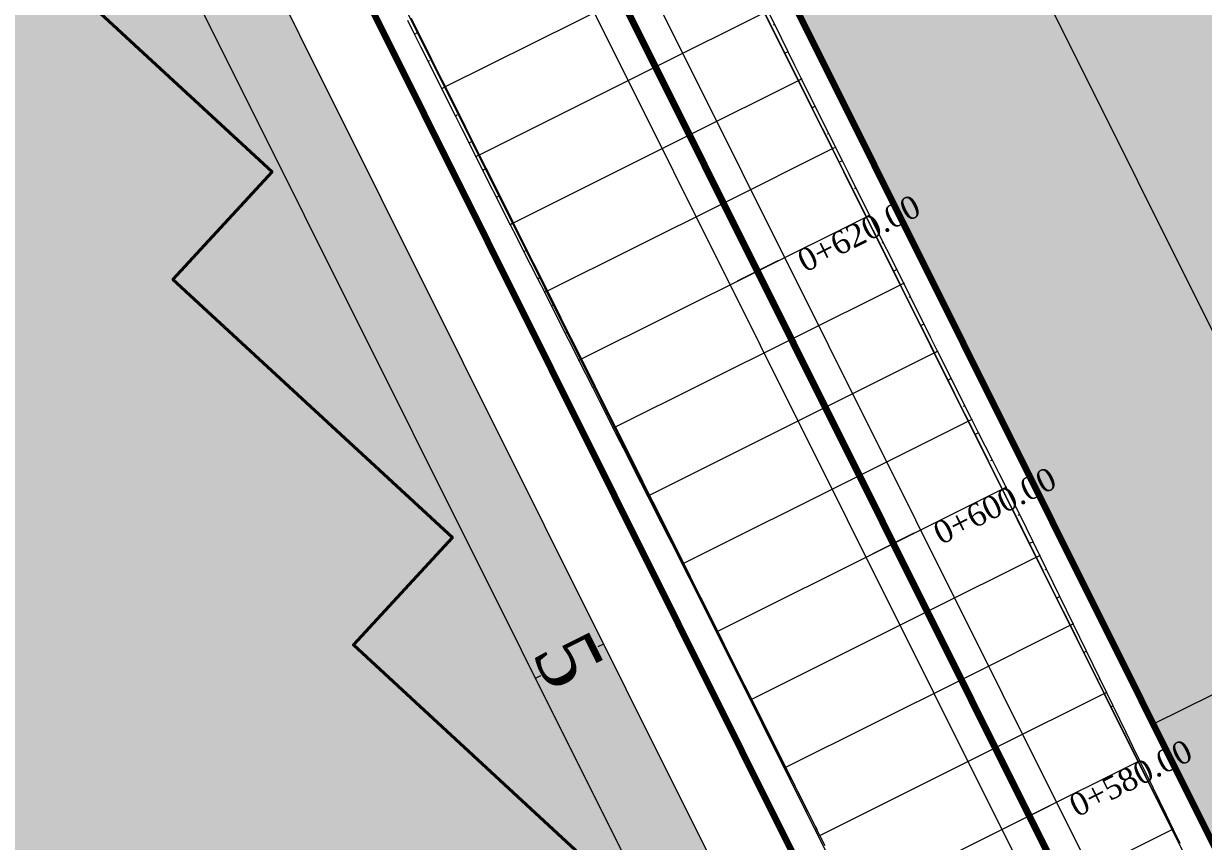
# Model space of a CAD drawing. Header units: metres. Extents: x 478603 to 489313, y 4282657 to 4289463.
# Drawn here: x 480472.6 to 480550.1, y 4287299.5 to 4287353.2 of the extents above; entities that cross this region are included whole.
import ezdxf

# ---------------------------------------------------------------- set-up
doc = ezdxf.new("R2010")
doc.units = ezdxf.units.M
for name, color, linetype, lineweight in [('ADAKENARI', 18, 'Continuous', 0), ('EKSENLER', 3, 'Continuous', 0), ('K_EKS', 5, 'Continuous', 0), ('K_HDA', 30, 'Continuous', 0), ('K_HDO', 30, 'Continuous', 0), ('K_KDO', 150, 'Continuous', 20), ('K_KYA', 1, 'Continuous', 20), ('K_KYO', 1, 'Continuous', 20), ('K_YKA', 33, 'Continuous', 0), ('K_YKO', 33, 'Continuous', 0), ('KALDIRIM', 11, 'Continuous', 0), ('PARSEL_ALAN', 254, 'Continuous', 0), ('PARSEL_ALN', 207, 'Continuous', 0), ('PARSEL_SERA_ALAN', 9, 'Continuous', 40), ('PL_ALİNMAN', 1, 'Continuous', 0), ('PL_ENKESIT', 1, 'Continuous', 0), ('PL_KM', 4, 'Continuous', 0), ('PL_KMYAZI', 30, 'Continuous', 0), ('ROL_CEPHE', 1, 'Continuous', 0), ('SEV_KYA_HDA', 3, 'Continuous', 0), ('SEV_KYO_HDO', 3, 'Continuous', 0), ('SNR_YAPIYAK', 18, 'Continuous', 0)]:
    doc.layers.add(name, color=color, linetype=linetype, lineweight=lineweight)
doc.styles.get("Standard").update_dxf_attribs({"font": 'times.ttf'})

msp = doc.modelspace()

# ---------------------------------------------------------------- hatches: boundary and pattern name
at = {"layer": 'PARSEL_ALAN'}
msp.add_hatch(color=256, dxfattribs=at).paths.add_polyline_path([(480306.936, 4287217.358), (480469.28, 4287395.426), (480549.656, 4287234.375), (480542.349, 4287202.328), (480439.263, 4287090.699), (480333.196, 4287192.222)])
at = {"layer": 'PARSEL_ALN'}
msp.add_hatch(color=256, dxfattribs=at).paths.add_polyline_path([(480663.933, 4287370.611), (480682.065, 4287377.518), (480663.32, 4287399.019), (480519.281, 4287362.421), (480572.692, 4287255.397), (480579.618, 4287255.657), (480582.502, 4287252.868), (480586.222, 4287250.728), (480592.103, 4287248.148), (480596.988, 4287250.065), (480706.597, 4287277.915)])
at = {"layer": 'PARSEL_SERA_ALAN'}
msp.add_hatch(color=256, dxfattribs=at).paths.add_polyline_path([(480441.144, 4287100.106), (480316.252, 4287215.441), (480466.052, 4287377.653), (480473.398, 4287370.868), (480477.071, 4287367.476), (480470.558, 4287360.424), (480488.925, 4287343.463), (480482.412, 4287336.41), (480500.778, 4287319.449), (480494.265, 4287312.396), (480512.632, 4287295.435), (480506.119, 4287288.383), (480524.485, 4287271.422), (480517.972, 4287264.369), (480536.339, 4287247.408), (480529.825, 4287240.355), (480540.845, 4287230.179), (480534.332, 4287223.126), (480538.006, 4287219.734), (480531.493, 4287212.681), (480535.166, 4287209.289), (480528.653, 4287202.236), (480532.326, 4287198.844)])

# ---------------------------------------------------------------- linework, layer by layer
at = {"layer": 'ADAKENARI', "lineweight": 100}
for p, q in [((480572.692, 4287255.397), (480482.977, 4287435.163)), ((480472.699, 4287433.363), (480566.26, 4287245.892))]:
    msp.add_line(p, q, dxfattribs=at)
at = {"layer": 'ADAKENARI', "lineweight": 158}
msp.add_line((480566.26, 4287245.892), (480472.699, 4287433.363), dxfattribs=at)
at = {"layer": 'ADAKENARI', "lineweight": 200}
msp.add_line((480462.805, 4287419.597), (480554.928, 4287235.007), dxfattribs=at)
at = {"layer": 'EKSENLER'}
msp.add_line((480566.26, 4287245.892, 962.244), (480472.699, 4287433.363, 963.3), dxfattribs=at)
at = {"layer": 'K_EKS'}
for p in [(480514.118, 4287350.372, 962.434), (480516.35, 4287345.898, 962.441), (480518.583, 4287341.424, 962.449), (480520.816, 4287336.951, 962.456), (480523.048, 4287332.477, 962.463), (480525.281, 4287328.003, 962.471), (480527.514, 4287323.529, 962.478), (480529.747, 4287319.055, 962.486), (480531.979, 4287314.581, 962.493), (480534.212, 4287310.108, 962.5), (480536.445, 4287305.634, 962.508), (480538.677, 4287301.16, 962.515)]:
    msp.add_point(p, dxfattribs=at)
at = {"layer": 'K_HDA'}
msp.add_polyline3d([(480548.524, 4287299.368, 962.314), (480548.077, 4287300.263, 962.312), (480547.631, 4287301.158, 962.311), (480547.184, 4287302.053, 962.31), (480546.738, 4287302.947, 962.308), (480546.291, 4287303.842, 962.307), (480545.845, 4287304.737, 962.305), (480545.398, 4287305.632, 962.304), (480544.951, 4287306.526, 962.302), (480544.505, 4287307.421, 962.301), (480544.058, 4287308.316, 962.299), (480543.612, 4287309.211, 962.298), (480543.165, 4287310.105, 962.296), (480542.719, 4287311, 962.295), (480542.272, 4287311.895, 962.293), (480541.826, 4287312.79, 962.292), (480541.379, 4287313.685, 962.29), (480540.933, 4287314.579, 962.289), (480540.486, 4287315.474, 962.287), (480540.039, 4287316.369, 962.286), (480539.593, 4287317.264, 962.284), (480539.146, 4287318.158, 962.283), (480538.7, 4287319.053, 962.281), (480538.253, 4287319.948, 962.28), (480537.807, 4287320.843, 962.279), (480537.36, 4287321.737, 962.277), (480536.914, 4287322.632, 962.276), (480536.467, 4287323.527, 962.274), (480536.021, 4287324.422, 962.273), (480535.574, 4287325.316, 962.271), (480535.127, 4287326.211, 962.27), (480534.681, 4287327.106, 962.268), (480534.234, 4287328.001, 962.267), (480533.788, 4287328.895, 962.265), (480533.341, 4287329.79, 962.264), (480532.895, 4287330.685, 962.262), (480532.448, 4287331.58, 962.261), (480532.002, 4287332.474, 962.259), (480531.555, 4287333.369, 962.258), (480531.109, 4287334.264, 962.256), (480530.662, 4287335.159, 962.255), (480530.215, 4287336.054, 962.253), (480529.769, 4287336.948, 962.252), (480529.322, 4287337.843, 962.25), (480528.876, 4287338.738, 962.249), (480528.429, 4287339.633, 962.247), (480527.983, 4287340.527, 962.246), (480527.536, 4287341.422, 962.245), (480527.09, 4287342.317, 962.243), (480526.643, 4287343.212, 962.242), (480526.197, 4287344.106, 962.24), (480525.75, 4287345.001, 962.239), (480525.303, 4287345.896, 962.237), (480524.857, 4287346.791, 962.236), (480524.41, 4287347.685, 962.234), (480523.964, 4287348.58, 962.233), (480523.517, 4287349.475, 962.231), (480523.071, 4287350.37, 962.23), (480522.624, 4287351.264, 962.228), (480522.178, 4287352.159, 962.227), (480521.731, 4287353.054, 962.225), (480521.285, 4287353.949, 962.224)], dxfattribs=at)
for p in [(480523.517, 4287349.475, 962.231), (480525.75, 4287345.001, 962.239), (480527.983, 4287340.527, 962.246), (480530.215, 4287336.054, 962.253), (480532.448, 4287331.58, 962.261), (480534.681, 4287327.106, 962.268), (480536.914, 4287322.632, 962.276), (480539.146, 4287318.158, 962.283), (480541.379, 4287313.685, 962.29), (480543.612, 4287309.211, 962.298), (480545.845, 4287304.737, 962.305), (480548.077, 4287300.263, 962.312)]:
    msp.add_point(p, dxfattribs=at)
at = {"layer": 'K_HDO'}
msp.add_polyline3d([(480522.888, 4287303.909, 962.219), (480522.669, 4287304.347, 962.193), (480522.222, 4287305.241, 962.191), (480521.774, 4287306.136, 962.19), (480521.327, 4287307.03, 962.188), (480520.88, 4287307.924, 962.187), (480520.433, 4287308.819, 962.185), (480519.985, 4287309.713, 962.184), (480519.538, 4287310.608, 962.182), (480519.091, 4287311.502, 962.181), (480518.643, 4287312.396, 962.179), (480518.196, 4287313.291, 962.178), (480517.749, 4287314.185, 962.176), (480517.302, 4287315.08, 962.175), (480516.854, 4287315.974, 962.173), (480516.407, 4287316.868, 962.172), (480515.96, 4287317.763, 962.17), (480515.512, 4287318.657, 962.169), (480515.065, 4287319.552, 962.167), (480514.618, 4287320.446, 962.166), (480514.171, 4287321.34, 962.164), (480513.723, 4287322.235, 962.163), (480513.276, 4287323.129, 962.161), (480512.829, 4287324.024, 962.16), (480512.382, 4287324.918, 962.158), (480511.934, 4287325.812, 962.157), (480511.487, 4287326.707, 962.155), (480511.04, 4287327.601, 962.154), (480510.592, 4287328.496, 962.152), (480510.145, 4287329.39, 962.151), (480509.698, 4287330.284, 962.149), (480509.251, 4287331.179, 962.148), (480508.803, 4287332.073, 962.146), (480508.356, 4287332.968, 962.145), (480507.909, 4287333.862, 962.143), (480507.461, 4287334.756, 962.142), (480507.014, 4287335.651, 962.14), (480506.567, 4287336.545, 962.139), (480506.12, 4287337.44, 962.137), (480505.672, 4287338.334, 962.136), (480505.225, 4287339.228, 962.134), (480504.778, 4287340.123, 962.133), (480504.331, 4287341.017, 962.131), (480503.883, 4287341.912, 962.13), (480503.436, 4287342.806, 962.128), (480502.989, 4287343.7, 962.127), (480502.541, 4287344.595, 962.125), (480502.094, 4287345.489, 962.124), (480501.647, 4287346.383, 962.122), (480501.2, 4287347.278, 962.121), (480500.752, 4287348.172, 962.119), (480500.305, 4287349.067, 962.118), (480499.858, 4287349.961, 962.116), (480499.41, 4287350.855, 962.115), (480498.963, 4287351.75, 962.113), (480498.516, 4287352.644, 962.112), (480498.069, 4287353.539, 962.11)], dxfattribs=at)
for p in [(480500.305, 4287349.067, 962.118), (480502.541, 4287344.595, 962.125), (480504.778, 4287340.123, 962.133), (480507.014, 4287335.651, 962.14), (480509.251, 4287331.179, 962.148), (480511.487, 4287326.707, 962.155), (480513.723, 4287322.235, 962.163), (480515.96, 4287317.763, 962.17), (480518.196, 4287313.291, 962.178), (480520.433, 4287308.819, 962.185), (480522.669, 4287304.347, 962.193)]:
    msp.add_point(p, dxfattribs=at)
at = {"layer": 'K_KDO'}
msp.add_polyline3d([(480525.258, 4287299.186, 961.833), (480524.913, 4287299.879, 961.882), (480524.748, 4287300.208, 962.089), (480524.682, 4287300.342, 962.173), (480524.652, 4287300.402, 962.211), (480524.635, 4287300.437, 962.233), (480524.623, 4287300.463, 962.249)], dxfattribs=at)
msp.add_point((480524.913, 4287299.879, 961.882), dxfattribs=at)
at = {"layer": 'K_KYA'}
msp.add_polyline3d([(480548.585, 4287299.351, 962.787), (480548.129, 4287300.289, 962.896), (480547.685, 4287301.204, 963.003), (480547.248, 4287302.104, 963.109), (480546.813, 4287302.999, 963.215), (480546.379, 4287303.892, 963.32), (480545.945, 4287304.787, 963.425), (480545.509, 4287305.685, 963.534), (480545.073, 4287306.585, 963.643), (480544.636, 4287307.485, 963.752), (480544.199, 4287308.385, 963.861), (480543.761, 4287309.285, 963.97), (480543.322, 4287310.184, 964.047), (480542.883, 4287311.082, 964.124), (480542.443, 4287311.98, 964.2), (480542.003, 4287312.878, 964.277), (480541.564, 4287313.777, 964.353), (480541.125, 4287314.675, 964.445), (480540.688, 4287315.575, 964.537), (480540.25, 4287316.474, 964.629), (480539.812, 4287317.373, 964.721), (480539.373, 4287318.271, 964.813), (480538.932, 4287319.169, 964.852), (480538.49, 4287320.066, 964.891), (480538.048, 4287320.963, 964.931), (480537.604, 4287321.859, 964.97), (480537.158, 4287322.754, 965.009), (480536.707, 4287323.647, 964.936), (480536.254, 4287324.538, 964.863), (480535.8, 4287325.429, 964.789), (480535.346, 4287326.32, 964.716), (480534.893, 4287327.212, 964.643), (480534.444, 4287328.105, 964.627), (480533.996, 4287328.999, 964.611), (480533.548, 4287329.893, 964.595), (480533.101, 4287330.788, 964.579), (480532.654, 4287331.683, 964.563), (480532.208, 4287332.578, 964.571), (480531.763, 4287333.473, 964.579), (480531.317, 4287334.368, 964.586), (480530.872, 4287335.264, 964.594), (480530.426, 4287336.158, 964.602), (480529.978, 4287337.053, 964.584), (480529.53, 4287337.947, 964.566), (480529.082, 4287338.841, 964.549), (480528.633, 4287339.734, 964.531), (480528.186, 4287340.629, 964.513), (480527.739, 4287341.523, 964.508), (480527.292, 4287342.418, 964.504), (480526.845, 4287343.313, 964.499), (480526.399, 4287344.207, 964.495), (480525.951, 4287345.102, 964.49), (480525.503, 4287345.996, 964.475), (480525.055, 4287346.89, 964.46), (480524.607, 4287347.783, 964.445), (480524.159, 4287348.678, 964.43), (480523.713, 4287349.573, 964.416), (480523.27, 4287350.469, 964.478), (480522.829, 4287351.366, 964.54), (480522.388, 4287352.264, 964.602), (480521.948, 4287353.162, 964.665), (480521.509, 4287354.061, 964.727)], dxfattribs=at)
for p in [(480523.713, 4287349.573, 964.416), (480525.951, 4287345.102, 964.49), (480528.186, 4287340.629, 964.513), (480530.426, 4287336.158, 964.602), (480532.654, 4287331.683, 964.563), (480534.893, 4287327.212, 964.643), (480537.158, 4287322.754, 965.009), (480539.373, 4287318.271, 964.813), (480541.564, 4287313.777, 964.353), (480543.761, 4287309.285, 963.97), (480545.945, 4287304.787, 963.425), (480548.129, 4287300.289, 962.896)]:
    msp.add_point(p, dxfattribs=at)
at = {"layer": 'K_KYO'}
msp.add_polyline3d([(480524.623, 4287300.463, 962.249), (480524.239, 4287301.226, 962.242), (480523.854, 4287301.991, 962.236), (480523.467, 4287302.759, 962.229), (480523.075, 4287303.538, 962.222), (480522.667, 4287304.346, 962.215), (480522.23, 4287305.208, 962.268), (480521.778, 4287306.099, 962.323), (480521.321, 4287307, 962.379), (480520.862, 4287307.904, 962.435), (480520.405, 4287308.805, 962.491), (480519.951, 4287309.701, 962.543), (480519.499, 4287310.593, 962.594), (480519.048, 4287311.484, 962.646), (480518.597, 4287312.375, 962.698), (480518.145, 4287313.265, 962.749), (480517.692, 4287314.156, 962.822), (480517.238, 4287315.047, 962.894), (480516.784, 4287315.938, 962.967), (480516.33, 4287316.83, 963.039), (480515.875, 4287317.721, 963.112), (480515.421, 4287318.612, 963.187), (480514.967, 4287319.503, 963.262), (480514.513, 4287320.394, 963.338), (480514.059, 4287321.285, 963.413), (480513.605, 4287322.176, 963.488), (480513.151, 4287323.067, 963.548), (480512.698, 4287323.958, 963.609), (480512.245, 4287324.85, 963.669), (480511.793, 4287325.742, 963.729), (480511.341, 4287326.634, 963.789), (480510.89, 4287327.526, 963.824), (480510.439, 4287328.419, 963.858), (480509.989, 4287329.312, 963.892), (480509.539, 4287330.205, 963.926), (480509.088, 4287331.098, 963.96), (480508.638, 4287331.991, 963.994), (480508.188, 4287332.884, 964.028), (480507.738, 4287333.777, 964.062), (480507.288, 4287334.67, 964.096), (480506.836, 4287335.562, 964.13), (480506.383, 4287336.453, 964.199), (480505.929, 4287337.345, 964.267), (480505.475, 4287338.236, 964.336), (480505.022, 4287339.127, 964.405), (480504.568, 4287340.018, 964.473), (480504.116, 4287340.91, 964.514), (480503.665, 4287341.803, 964.555), (480503.214, 4287342.695, 964.595), (480502.763, 4287343.588, 964.636), (480502.313, 4287344.481, 964.676), (480501.864, 4287345.374, 964.688), (480501.416, 4287346.268, 964.699), (480500.967, 4287347.162, 964.711), (480500.519, 4287348.056, 964.722), (480500.071, 4287348.95, 964.733), (480499.623, 4287349.844, 964.734), (480499.176, 4287350.738, 964.734), (480498.728, 4287351.633, 964.735), (480498.281, 4287352.527, 964.736), (480497.834, 4287353.421, 964.736)], dxfattribs=at)
for p in [(480500.071, 4287348.95, 964.733), (480502.313, 4287344.481, 964.676), (480504.568, 4287340.018, 964.473), (480506.836, 4287335.562, 964.13), (480509.088, 4287331.098, 963.96), (480511.341, 4287326.634, 963.789), (480513.605, 4287322.176, 963.488), (480515.875, 4287317.721, 963.112), (480518.145, 4287313.265, 962.749), (480520.405, 4287308.805, 962.491), (480522.667, 4287304.346, 962.215)]:
    msp.add_point(p, dxfattribs=at)
at = {"layer": 'K_YKA'}
msp.add_polyline3d([(480548.532, 4287299.33, 962.364), (480548.068, 4287300.259, 962.362), (480547.615, 4287301.167, 962.361), (480547.168, 4287302.062, 962.359), (480546.724, 4287302.953, 962.358), (480546.28, 4287303.842, 962.357), (480545.836, 4287304.732, 962.355), (480545.39, 4287305.625, 962.354), (480544.943, 4287306.52, 962.352), (480544.497, 4287307.415, 962.351), (480544.05, 4287308.311, 962.349), (480543.603, 4287309.206, 962.348), (480543.156, 4287310.101, 962.346), (480542.71, 4287310.996, 962.345), (480542.263, 4287311.891, 962.343), (480541.817, 4287312.785, 962.342), (480541.37, 4287313.68, 962.34), (480540.924, 4287314.575, 962.339), (480540.477, 4287315.47, 962.337), (480540.031, 4287316.364, 962.336), (480539.584, 4287317.259, 962.334), (480539.137, 4287318.154, 962.333), (480538.691, 4287319.049, 962.331), (480538.244, 4287319.943, 962.33), (480537.798, 4287320.838, 962.328), (480537.351, 4287321.733, 962.327), (480536.905, 4287322.628, 962.326), (480536.458, 4287323.522, 962.324), (480536.012, 4287324.417, 962.323), (480535.565, 4287325.312, 962.321), (480535.119, 4287326.207, 962.32), (480534.672, 4287327.101, 962.318), (480534.225, 4287327.996, 962.317), (480533.779, 4287328.891, 962.315), (480533.332, 4287329.786, 962.314), (480532.886, 4287330.681, 962.312), (480532.439, 4287331.575, 962.311), (480531.993, 4287332.47, 962.309), (480531.546, 4287333.365, 962.308), (480531.1, 4287334.26, 962.306), (480530.653, 4287335.154, 962.305), (480530.207, 4287336.049, 962.303), (480529.76, 4287336.944, 962.302), (480529.313, 4287337.839, 962.3), (480528.867, 4287338.733, 962.299), (480528.42, 4287339.628, 962.297), (480527.974, 4287340.523, 962.296), (480527.527, 4287341.418, 962.294), (480527.081, 4287342.312, 962.293), (480526.634, 4287343.207, 962.292), (480526.188, 4287344.102, 962.29), (480525.741, 4287344.997, 962.289), (480525.295, 4287345.891, 962.287), (480524.848, 4287346.786, 962.286), (480524.401, 4287347.681, 962.284), (480523.955, 4287348.576, 962.283), (480523.508, 4287349.47, 962.281), (480523.062, 4287350.365, 962.28), (480522.615, 4287351.26, 962.278), (480522.169, 4287352.155, 962.277), (480521.722, 4287353.05, 962.275), (480521.276, 4287353.944, 962.274)], dxfattribs=at)
for p in [(480523.508, 4287349.47, 962.281), (480525.741, 4287344.997, 962.289), (480527.974, 4287340.523, 962.296), (480530.207, 4287336.049, 962.303), (480532.439, 4287331.575, 962.311), (480534.672, 4287327.101, 962.318), (480536.905, 4287322.628, 962.326), (480539.137, 4287318.154, 962.333), (480541.37, 4287313.68, 962.34), (480543.603, 4287309.206, 962.348), (480545.836, 4287304.732, 962.355), (480548.068, 4287300.259, 962.362)]:
    msp.add_point(p, dxfattribs=at)
at = {"layer": 'K_YKO'}
msp.add_polyline3d([(480525.262, 4287299.184, 962.251), (480524.914, 4287299.879, 962.25), (480524.745, 4287300.218, 962.249), (480524.673, 4287300.363, 962.249), (480524.638, 4287300.432, 962.249), (480524.622, 4287300.466, 962.249), (480524.623, 4287300.463, 962.249), (480524.653, 4287300.402, 962.249), (480524.693, 4287300.322, 962.249), (480524.725, 4287300.258, 962.249), (480524.723, 4287300.263, 962.249), (480524.623, 4287300.463, 962.249), (480524.342, 4287301.026, 962.248), (480523.962, 4287301.785, 962.247), (480523.545, 4287302.618, 962.245), (480523.115, 4287303.478, 962.244), (480522.678, 4287304.351, 962.242), (480522.233, 4287305.241, 962.241), (480521.786, 4287306.135, 962.24), (480521.338, 4287307.031, 962.238), (480520.889, 4287307.927, 962.237), (480520.441, 4287308.823, 962.235), (480519.994, 4287309.718, 962.234), (480519.547, 4287310.613, 962.232), (480519.099, 4287311.507, 962.231), (480518.652, 4287312.401, 962.229), (480518.205, 4287313.295, 962.228), (480517.758, 4287314.19, 962.226), (480517.311, 4287315.084, 962.225), (480516.863, 4287315.978, 962.223), (480516.416, 4287316.873, 962.222), (480515.969, 4287317.767, 962.22), (480515.521, 4287318.662, 962.219), (480515.074, 4287319.556, 962.217), (480514.627, 4287320.45, 962.216), (480514.18, 4287321.345, 962.214), (480513.732, 4287322.239, 962.213), (480513.285, 4287323.134, 962.211), (480512.838, 4287324.028, 962.21), (480512.39, 4287324.922, 962.208), (480511.943, 4287325.817, 962.207), (480511.496, 4287326.711, 962.205), (480511.049, 4287327.606, 962.204), (480510.601, 4287328.5, 962.202), (480510.154, 4287329.394, 962.201), (480509.707, 4287330.289, 962.199), (480509.26, 4287331.183, 962.198), (480508.812, 4287332.078, 962.196), (480508.365, 4287332.972, 962.195), (480507.918, 4287333.866, 962.193), (480507.47, 4287334.761, 962.192), (480507.023, 4287335.655, 962.19), (480506.576, 4287336.55, 962.189), (480506.129, 4287337.444, 962.187), (480505.681, 4287338.338, 962.186), (480505.234, 4287339.233, 962.184), (480504.787, 4287340.127, 962.183), (480504.339, 4287341.022, 962.181), (480503.892, 4287341.916, 962.18), (480503.445, 4287342.81, 962.178), (480502.998, 4287343.705, 962.177), (480502.55, 4287344.599, 962.175), (480502.103, 4287345.494, 962.174), (480501.656, 4287346.388, 962.172), (480501.209, 4287347.282, 962.171), (480500.761, 4287348.177, 962.169), (480500.314, 4287349.071, 962.168), (480499.867, 4287349.966, 962.166), (480499.419, 4287350.86, 962.165), (480498.972, 4287351.754, 962.163), (480498.525, 4287352.649, 962.162), (480498.078, 4287353.543, 962.16)], dxfattribs=at)
for p in [(480500.314, 4287349.071, 962.168), (480502.55, 4287344.599, 962.175), (480504.787, 4287340.127, 962.183), (480507.023, 4287335.655, 962.19), (480509.26, 4287331.183, 962.198), (480511.496, 4287326.711, 962.205), (480513.732, 4287322.239, 962.213), (480515.969, 4287317.767, 962.22), (480518.205, 4287313.295, 962.228), (480520.441, 4287308.823, 962.235), (480522.678, 4287304.351, 962.242), (480524.914, 4287299.879, 962.25)]:
    msp.add_point(p, dxfattribs=at)
at = {"layer": 'KALDIRIM'}
for p, q in [((480570.35, 4287255.612), (480478.688, 4287439.28)), ((480474.614, 4287434.006), (480567.726, 4287247.433)), ((480564.066, 4287245.808), (480470.785, 4287432.721)), ((480463.047, 4287423.591), (480555.232, 4287238.876))]:
    msp.add_line(p, q, dxfattribs=at)
at = {"layer": 'PARSEL_ALAN'}
for points in [[(480306.936, 4287217.358, 950.429), (480469.28, 4287395.426, 964.152), (480549.656, 4287234.375, 960.305), (480542.349, 4287202.328, 961.972), (480439.263, 4287090.699, 961.455), (480333.196, 4287192.222, 951.418), (480306.936, 4287217.358, 950.429)], [(480306.936, 4287217.358, 0), (480469.28, 4287395.426, 0), (480549.656, 4287234.375, 0), (480542.349, 4287202.328, 0), (480439.263, 4287090.699, 0), (480333.196, 4287192.222, 0), (480306.936, 4287217.358, 0)]]:
    msp.add_polyline3d(points, close=True, dxfattribs=at)
at = {"layer": 'PARSEL_ALN'}
msp.add_polyline3d([(480663.933, 4287370.611, 0), (480682.065, 4287377.518, 0), (480663.32, 4287399.019, 0), (480519.281, 4287362.421, 0), (480572.692, 4287255.397, 0), (480579.618, 4287255.657, 0), (480582.502, 4287252.868, 0), (480586.222, 4287250.728, 0), (480592.103, 4287248.148, 0), (480596.988, 4287250.065, 0), (480706.597, 4287277.915, 0), (480663.933, 4287370.611, 0)], close=True, dxfattribs=at)
msp.add_polyline3d([(480663.933, 4287370.611, 0), (480682.065, 4287377.518, 0), (480663.32, 4287399.019, 0), (480519.281, 4287362.421, 0), (480572.692, 4287255.397, 0), (480579.618, 4287255.657, 0), (480582.502, 4287252.868, 0), (480586.222, 4287250.728, 0), (480592.103, 4287248.148, 0), (480596.988, 4287250.065, 0), (480706.597, 4287277.915, 0), (480663.933, 4287370.611, 0)], close=True, dxfattribs=at)
at = {"layer": 'PARSEL_SERA_ALAN'}
msp.add_polyline3d([(480441.144, 4287100.106, 0), (480316.252, 4287215.441, 0), (480466.052, 4287377.653, 0), (480473.398, 4287370.868, 0), (480477.071, 4287367.476, 0), (480470.558, 4287360.424, 0), (480488.925, 4287343.463, 0), (480482.412, 4287336.41, 0), (480500.778, 4287319.449, 0), (480494.265, 4287312.396, 0), (480512.632, 4287295.435, 0), (480506.119, 4287288.383, 0), (480524.485, 4287271.422, 0), (480517.972, 4287264.369, 0), (480536.339, 4287247.408, 0), (480529.825, 4287240.355, 0), (480540.845, 4287230.179, 0), (480534.332, 4287223.126, 0), (480538.006, 4287219.734, 0), (480531.493, 4287212.681, 0), (480535.166, 4287209.289, 0), (480528.653, 4287202.236, 0), (480532.326, 4287198.844, 0), (480441.144, 4287100.106, 0)], close=True, dxfattribs=at)
msp.add_polyline3d([(480441.144, 4287100.106, 0), (480316.252, 4287215.441, 0), (480466.052, 4287377.653, 0), (480473.398, 4287370.868, 0), (480477.071, 4287367.476, 0), (480470.558, 4287360.424, 0), (480488.925, 4287343.463, 0), (480482.412, 4287336.41, 0), (480500.778, 4287319.449, 0), (480494.265, 4287312.396, 0), (480512.632, 4287295.435, 0), (480506.119, 4287288.383, 0), (480524.485, 4287271.422, 0), (480517.972, 4287264.369, 0), (480536.339, 4287247.408, 0), (480529.825, 4287240.355, 0), (480540.845, 4287230.179, 0), (480534.332, 4287223.126, 0), (480538.006, 4287219.734, 0), (480531.493, 4287212.681, 0), (480535.166, 4287209.289, 0), (480528.653, 4287202.236, 0), (480532.326, 4287198.844, 0), (480441.144, 4287100.106, 0)], close=True, dxfattribs=at)
at = {"layer": 'PL_ALİNMAN'}
for p, q in [((480513.344, 4287351.921), (480513.121, 4287352.368)), ((480516.024, 4287346.552), (480513.791, 4287351.026)), ((480516.694, 4287345.21), (480516.47, 4287345.658)), ((480519.373, 4287339.842), (480517.14, 4287344.315)), ((480520.043, 4287338.5), (480519.819, 4287338.947)), ((480522.722, 4287333.131), (480520.489, 4287337.605)), ((480523.392, 4287331.789), (480523.168, 4287332.236)), ((480526.071, 4287326.42), (480523.838, 4287330.894)), ((480526.741, 4287325.078), (480526.518, 4287325.526)), ((480529.42, 4287319.71), (480527.187, 4287324.183)), ((480530.09, 4287318.367), (480529.867, 4287318.815)), ((480532.769, 4287312.999), (480530.536, 4287317.473)), ((480533.439, 4287311.657), (480533.216, 4287312.104)), ((480536.118, 4287306.288), (480533.886, 4287310.762)), ((480536.788, 4287304.946), (480536.565, 4287305.393)), ((480539.467, 4287299.577), (480537.235, 4287304.051))]:
    msp.add_line(p, q, dxfattribs=at)
at = {"layer": 'PL_ENKESIT'}
for points in [[(480500.071, 4287348.95, 964.733), (480500.305, 4287349.067, 962.118), (480500.314, 4287349.071, 962.168), (480511.885, 4287354.846, 962.426), (480519.043, 4287358.418, 962.266), (480519.052, 4287358.423, 962.216), (480519.322, 4287358.557, 965.236)], [(480502.313, 4287344.481, 964.676), (480502.541, 4287344.595, 962.125), (480502.55, 4287344.599, 962.175), (480514.118, 4287350.372, 962.434), (480521.276, 4287353.944, 962.274), (480521.285, 4287353.949, 962.224), (480521.509, 4287354.061, 964.727)], [(480504.568, 4287340.018, 964.473), (480504.778, 4287340.123, 962.133), (480504.787, 4287340.127, 962.183), (480516.35, 4287345.898, 962.441), (480523.508, 4287349.47, 962.281), (480523.517, 4287349.475, 962.231), (480523.713, 4287349.573, 964.416)], [(480506.836, 4287335.562, 964.13), (480507.014, 4287335.651, 962.14), (480507.023, 4287335.655, 962.19), (480518.583, 4287341.424, 962.449), (480525.741, 4287344.997, 962.289), (480525.75, 4287345.001, 962.239), (480525.951, 4287345.102, 964.49)], [(480509.088, 4287331.098, 963.96), (480509.251, 4287331.179, 962.148), (480509.26, 4287331.183, 962.198), (480520.816, 4287336.951, 962.456), (480527.974, 4287340.523, 962.296), (480527.983, 4287340.527, 962.246), (480528.186, 4287340.629, 964.513)], [(480511.341, 4287326.634, 963.789), (480511.487, 4287326.707, 962.155), (480511.496, 4287326.711, 962.205), (480523.048, 4287332.477, 962.463), (480530.207, 4287336.049, 962.303), (480530.215, 4287336.054, 962.253), (480530.426, 4287336.158, 964.602)], [(480513.605, 4287322.176, 963.488), (480513.723, 4287322.235, 962.163), (480513.732, 4287322.239, 962.213), (480525.281, 4287328.003, 962.471), (480532.439, 4287331.575, 962.311), (480532.448, 4287331.58, 962.261), (480532.654, 4287331.683, 964.563)], [(480515.875, 4287317.721, 963.112), (480515.96, 4287317.763, 962.17), (480515.969, 4287317.767, 962.22), (480527.514, 4287323.529, 962.478), (480534.672, 4287327.101, 962.318), (480534.681, 4287327.106, 962.268), (480534.893, 4287327.212, 964.643)], [(480518.145, 4287313.265, 962.749), (480518.196, 4287313.291, 962.178), (480518.205, 4287313.295, 962.228), (480529.747, 4287319.055, 962.486), (480536.905, 4287322.628, 962.326), (480536.914, 4287322.632, 962.276), (480537.158, 4287322.754, 965.009)], [(480520.405, 4287308.805, 962.491), (480520.433, 4287308.819, 962.185), (480520.441, 4287308.823, 962.235), (480531.979, 4287314.581, 962.493), (480539.137, 4287318.154, 962.333), (480539.146, 4287318.158, 962.283), (480539.373, 4287318.271, 964.813)], [(480522.667, 4287304.346, 962.215), (480522.669, 4287304.347, 962.193), (480522.678, 4287304.351, 962.242), (480534.212, 4287310.108, 962.5), (480541.37, 4287313.68, 962.34), (480541.379, 4287313.685, 962.29), (480541.564, 4287313.777, 964.353)], [(480524.913, 4287299.879, 961.882), (480524.914, 4287299.879, 962.25), (480536.445, 4287305.634, 962.508), (480543.603, 4287309.206, 962.348), (480543.612, 4287309.211, 962.298), (480543.761, 4287309.285, 963.97)], [(480527.148, 4287295.406, 961.564), (480527.151, 4287295.407, 962.257), (480538.677, 4287301.16, 962.515), (480545.836, 4287304.732, 962.355), (480545.845, 4287304.737, 962.305), (480545.945, 4287304.787, 963.425)], [(480529.382, 4287290.933, 961.24), (480529.387, 4287290.935, 962.265), (480540.91, 4287296.686, 962.522), (480548.068, 4287300.259, 962.362), (480548.077, 4287300.263, 962.312), (480548.129, 4287300.289, 962.896)]]:
    msp.add_polyline3d(points, dxfattribs=at)
at = {"layer": 'PL_KM'}
for p, q in [((480522.158, 4287337.62), (480519.474, 4287336.281)), ((480531.089, 4287319.725), (480528.404, 4287318.385)), ((480540.02, 4287301.83), (480537.335, 4287300.49))]:
    msp.add_line(p, q, dxfattribs=at)
at = {"layer": 'ROL_CEPHE'}
for p, q in [((480510.697, 4287312.438), (480510.339, 4287312.26)), ((480506.223, 4287310.206), (480506.581, 4287310.384)), ((480546.84, 4287307.198), (480550.777, 4287309.163))]:
    msp.add_line(p, q, dxfattribs=at)
at = {"layer": 'SEV_KYA_HDA'}
for p, q in [((480521.948, 4287353.162, 964.665), (480521.84, 4287353.108, 963.445)), ((480522.829, 4287351.366, 964.54), (480522.624, 4287351.264, 962.228)), ((480523.713, 4287349.573, 964.416), (480523.615, 4287349.524, 963.323)), ((480524.607, 4287347.783, 964.445), (480524.41, 4287347.685, 962.234)), ((480525.503, 4287345.996, 964.475), (480525.403, 4287345.946, 963.356)), ((480526.399, 4287344.207, 964.495), (480526.197, 4287344.106, 962.24)), ((480527.292, 4287342.418, 964.504), (480527.191, 4287342.367, 963.373)), ((480528.186, 4287340.629, 964.513), (480527.983, 4287340.527, 962.246)), ((480529.082, 4287338.841, 964.549), (480528.979, 4287338.789, 963.399)), ((480529.978, 4287337.053, 964.584), (480529.769, 4287336.948, 962.252)), ((480530.872, 4287335.264, 964.594), (480530.767, 4287335.211, 963.424)), ((480531.763, 4287333.473, 964.579), (480531.555, 4287333.369, 962.258)), ((480532.654, 4287331.683, 964.563), (480532.551, 4287331.631, 963.412)), ((480533.548, 4287329.893, 964.595), (480533.341, 4287329.79, 962.264)), ((480534.444, 4287328.105, 964.627), (480534.339, 4287328.053, 963.447)), ((480535.346, 4287326.32, 964.716), (480535.127, 4287326.211, 962.27)), ((480536.254, 4287324.538, 964.863), (480536.137, 4287324.48, 963.568)), ((480537.158, 4287322.754, 965.009), (480536.914, 4287322.632, 962.276)), ((480538.048, 4287320.963, 964.931), (480537.927, 4287320.903, 963.604)), ((480538.932, 4287319.169, 964.852), (480538.7, 4287319.053, 962.281)), ((480539.812, 4287317.373, 964.721), (480539.702, 4287317.318, 963.503)), ((480540.687, 4287315.575, 964.537), (480540.486, 4287315.474, 962.287)), ((480541.564, 4287313.777, 964.353), (480541.471, 4287313.731, 963.322)), ((480542.443, 4287311.98, 964.2), (480542.272, 4287311.895, 962.293)), ((480543.323, 4287310.184, 964.047), (480543.244, 4287310.145, 963.172)), ((480544.199, 4287308.386, 963.861), (480544.058, 4287308.316, 962.299)), ((480545.072, 4287306.587, 963.643), (480545.012, 4287306.556, 962.973)), ((480545.945, 4287304.787, 963.425), (480545.845, 4287304.737, 962.305)), ((480546.818, 4287302.988, 963.213), (480546.778, 4287302.968, 962.761)), ((480547.692, 4287301.189, 963.002), (480547.631, 4287301.158, 962.311))]:
    msp.add_line(p, q, dxfattribs=at)
at = {"layer": 'SEV_KYO_HDO'}
for p, q in [((480498.281, 4287352.527, 964.736), (480498.516, 4287352.644, 962.112)), ((480499.176, 4287350.738, 964.734), (480499.293, 4287350.797, 963.425)), ((480500.071, 4287348.95, 964.733), (480500.305, 4287349.067, 962.118)), ((480500.967, 4287347.162, 964.711), (480501.083, 4287347.22, 963.416)), ((480501.864, 4287345.374, 964.688), (480502.094, 4287345.489, 962.124)), ((480502.763, 4287343.588, 964.636), (480502.876, 4287343.644, 963.381)), ((480503.665, 4287341.803, 964.555), (480503.883, 4287341.912, 962.13)), ((480504.568, 4287340.018, 964.473), (480504.673, 4287340.07, 963.303)), ((480505.475, 4287338.236, 964.336), (480505.672, 4287338.334, 962.136)), ((480506.383, 4287336.453, 964.199), (480506.475, 4287336.499, 963.169)), ((480507.288, 4287334.67, 964.096), (480507.461, 4287334.756, 962.142)), ((480508.188, 4287332.884, 964.028), (480508.272, 4287332.926, 963.086)), ((480509.088, 4287331.098, 963.96), (480509.251, 4287331.179, 962.148)), ((480509.989, 4287329.312, 963.892), (480510.067, 4287329.351, 963.021)), ((480510.89, 4287327.526, 963.824), (480511.04, 4287327.601, 962.154)), ((480511.793, 4287325.742, 963.729), (480511.864, 4287325.777, 962.943)), ((480512.698, 4287323.958, 963.609), (480512.829, 4287324.024, 962.16)), ((480513.605, 4287322.176, 963.488), (480513.664, 4287322.205, 962.825)), ((480514.513, 4287320.394, 963.338), (480514.618, 4287320.446, 962.166)), ((480515.421, 4287318.612, 963.187), (480515.467, 4287318.634, 962.678)), ((480516.33, 4287316.83, 963.039), (480516.407, 4287316.868, 962.172)), ((480517.238, 4287315.048, 962.894), (480517.27, 4287315.064, 962.534)), ((480518.145, 4287313.265, 962.749), (480518.196, 4287313.291, 962.178)), ((480519.049, 4287311.481, 962.646), (480519.07, 4287311.492, 962.413)), ((480519.953, 4287309.697, 962.542), (480519.985, 4287309.713, 962.184)), ((480520.858, 4287307.913, 962.436), (480520.869, 4287307.919, 962.311)), ((480521.763, 4287306.13, 962.325), (480521.774, 4287306.136, 962.19)), ((480522.667, 4287304.346, 962.215), (480522.668, 4287304.346, 962.204))]:
    msp.add_line(p, q, dxfattribs=at)
at = {"layer": 'SNR_YAPIYAK'}
for p, q in [((480468.062, 4287386.669, 950.429), (480544.383, 4287233.742, 950.429)), ((480581.795, 4287270.749, 119.215), (480538.728, 4287357.044, 119.215))]:
    msp.add_line(p, q, dxfattribs=at)

# ---------------------------------------------------------------- texts
at = {"layer": 'PL_KMYAZI'}
for s, p in [('0+620.00', (480523.946, 4287336.836)), ('0+600.00', (480532.877, 4287318.941)), ('0+580.00', (480541.808, 4287301.046))]:
    msp.add_text(s, height=1.5, rotation=386.52221, dxfattribs=at).set_placement(p)
at = {"layer": 'ROL_CEPHE'}
msp.add_text('5', height=4, rotation=296.5222, dxfattribs=at).set_placement((480505.963, 4287311.846))

doc.saveas('drawing.dxf')
